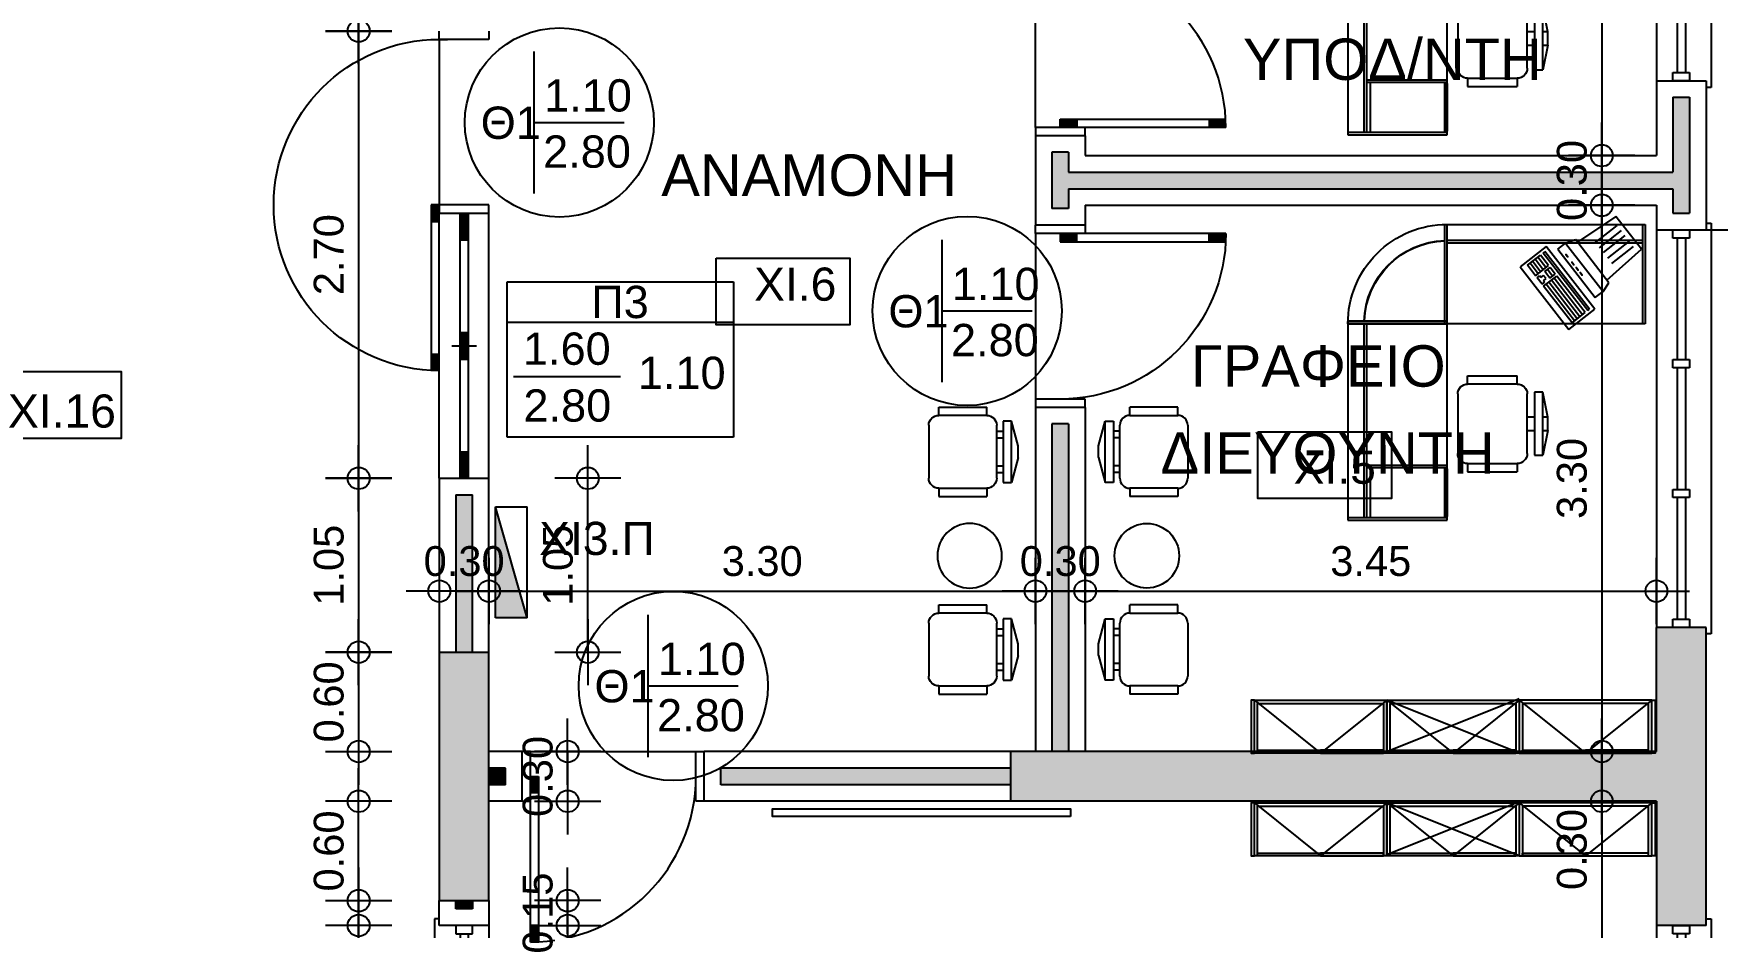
# Model space of a CAD drawing. Header units: metres. Extents: x -11 to 85, y -301 to 135.
# Drawn here: x 37.67 to 47.84, y -201.56 to -196.16 of the extents above; entities that cross this region are included whole.
import ezdxf

# ---------------------------------------------------------------- set-up
doc = ezdxf.new("R2010")
doc.units = ezdxf.units.M
doc.header["$LTSCALE"] = 0.036
doc.header["$PDMODE"] = 2
doc.linetypes.add('HIDDEN', pattern=[0.375, 0.25, -0.125])
for name, color, linetype in [('arxitek isogeio', 252, 'Continuous'), ('DIMBLK', 252, 'Continuous'), ('electext', 20, 'Continuous'), ('Epipla', 252, 'Continuous'), ('HLEK-SYMBOL', 3, 'Continuous'), ('HLEK_FL001_SYMBOLS', 230, 'Continuous'), ('Parathira', 252, 'Continuous')]:
    doc.layers.add(name, color=color, linetype=linetype)
doc.styles.add('COMU-N', font='arial.ttf')
doc.styles.get("Standard").update_dxf_attribs({"font": 'arial.ttf'})
doc.styles.add('W4MS2', font='W4MS2.shx')
doc.dimstyles.new('CADWDOT', dxfattribs={"dimscale": 0.1, "dimtxt": 1.8, "dimasz": 0.08, "dimexe": 2, "dimexo": 0, "dimgap": 0.09, "dimtad": 0, "dimrnd": 0.001, "dimzin": 0, "dimdsep": 46, "dimtxsty": 'Standard', "dimblk1": 'ARTDIM', "dimblk2": 'ARTDIM', "dimsah": 1, "dimcen": 0.09, "dimdle": 0.05, "dimse1": 1, "dimse2": 1, "dimadec": 0, "dimazin": 0, "dimtfac": 1, "dimtmove": 0, "dimatfit": 3, "dimldrblk": 'ARTDIM', "dimfxl": 2, "dimtvp": 0.9999, "dimtolj": 1, "dimtzin": 0, "dimarcsym": 0})

# ---------------------------------------------------------------- blocks, each defined once
blk = doc.blocks.new('A$C049E38FE')
at = {"layer": 'Parathira'}
for p, q in [((0, 0), (0, -0.05)), ((0.3, -0.05), (0.3, 0)), ((0, -0.05), (0.3, -0.05)), ((0.3, -0.05), (0.25, -0.05)), ((0, -1.05), (0.3, -1.05)), ((0, -1.1), (0, -1.05)), ((0, -2.7), (0, -1.1)), ((0.3, -1.1), (0, -1.1)), ((0.3, -1.1), (0, -1.1)), ((0.3, -1.1), (0, -1.1)), ((0.125, -1.1), (0.125, -2.7)), ((0.175, -1.1), (0.125, -1.1)), ((0.135, -1.26), (0.135, -1.1)), ((0.145, -1.26), (0.145, -1.1)), ((0.155, -1.26), (0.155, -1.1)), ((0.165, -1.26), (0.165, -1.1)), ((0.175, -2.7), (0.175, -1.1)), ((0.3, -2.7), (0.3, -1.05)), ((0.3, -1.05), (0.35, -1.05)), ((0.3, -1.05), (0.3, -1.1)), ((0.33, -1.06), (0.3, -1.06)), ((0.31, -1.05), (0.31, -1.15)), ((0.32, -1.05), (0.32, -1.15)), ((0.33, -1.05), (0.33, -1.15)), ((0.34, -1.05), (0.34, -1.15)), ((0.35, -1.05), (0.35, -2.049)), ((0.35, -1.15), (0.3, -1.15)), ((0.175, -1.26), (0.125, -1.26)), ((0.175, -1.82), (0.125, -1.82)), ((0.135, -1.98), (0.135, -1.82)), ((0.145, -1.98), (0.145, -1.82)), ((0.155, -1.98), (0.155, -1.82)), ((0.165, -1.98), (0.165, -1.82)), ((0.225, -1.9), (0.075, -1.9)), ((0.175, -1.98), (0.125, -1.98)), ((0.35, -1.95), (0.3, -1.95)), ((0.31, -1.95), (0.31, -2.05)), ((0.32, -1.95), (0.32, -2.05)), ((0.33, -1.95), (0.33, -2.05)), ((0.34, -1.95), (0.34, -2.049)), ((0.175, -2.54), (0.125, -2.54)), ((0.135, -2.7), (0.135, -2.54)), ((0.145, -2.7), (0.145, -2.54)), ((0.155, -2.7), (0.155, -2.54)), ((0.165, -2.7), (0.165, -2.54))]:
    blk.add_line(p, q, dxfattribs=at)
blk.add_arc((0.3, -1.05), 1, 270, 90, dxfattribs=at)
blk = doc.blocks.new('A$C52D13D70')
at = {"layer": 'Parathira'}
for p, q in [((-0.33, 0.04), (-0.33, -2.44)), ((-0.3, 0.04), (-0.33, 0.04)), ((-0.1, 0), (-0.2, 0)), ((-0.2, 0), (-0.2, -0.05)), ((-0.1, -0.05), (-0.1, 0)), ((0, 0), (0, -2.4)), ((-0.2, -0.05), (-0.1, -0.05)), ((-0.175, -0.05), (-0.175, -0.783)), ((-0.125, -0.05), (-0.125, -0.783)), ((-0.1, -0.783), (-0.2, -0.783)), ((-0.2, -0.783), (-0.2, -0.833)), ((-0.1, -0.833), (-0.1, -0.783)), ((-0.2, -0.833), (-0.1, -0.833)), ((-0.175, -0.833), (-0.175, -1.567)), ((-0.125, -0.833), (-0.125, -1.567)), ((-0.1, -1.567), (-0.2, -1.567)), ((-0.2, -1.567), (-0.2, -1.617)), ((-0.2, -1.617), (-0.1, -1.617)), ((-0.175, -1.617), (-0.175, -2.35)), ((-0.125, -1.617), (-0.125, -2.35)), ((-0.1, -1.617), (-0.1, -1.567)), ((-0.33, -2.44), (-0.3, -2.44)), ((-0.1, -2.35), (-0.2, -2.35)), ((-0.2, -2.35), (-0.2, -2.4)), ((-0.2, -2.4), (-0.1, -2.4)), ((-0.1, -2.4), (-0.1, -2.35))]:
    blk.add_line(p, q, dxfattribs=at)
blk = doc.blocks.new('ARTDIM')
at = {"layer": 'DIMBLK'}
for p, q in [((0, -24.9975), (0, 24.9975)), ((-24.9975, 0), (24.9975, 0))]:
    blk.add_line(p, q, dxfattribs=at)
blk.add_circle((0, 0), 8.25, dxfattribs=at)
blk = doc.blocks.new('*D1332')
at = {"layer": 'arxitek isogeio', "color": 0, "lineweight": -2}
for p, q in [((47.144, -200.505), (47.144, -200.789)), ((47.144, -200.797), (47.144, -201.371))]:
    blk.add_line(p, q, dxfattribs=at)
at = {"layer": 'Defpoints', "color": 0, "transparency": 16777216}
for p in [(47.486, -200.497), (47.144, -200.797), (47.486, -200.797)]:
    blk.add_point(p, dxfattribs=at)
at = {"layer": 'arxitek isogeio', "color": 0, "lineweight": -2, "xscale": 0.008, "yscale": 0.008, "zscale": 0.008}
for p, rotation in [((47.144, -200.497), 90), ((47.144, -200.797), 270)]:
    blk.add_blockref('ARTDIM', p, dxfattribs=dict(at, rotation=rotation))
at = {"layer": 'arxitek isogeio', "color": 0, "insert": (46.964, -201.088), "char_height": 0.18, "attachment_point": 5, "rotation": 90}
blk.add_mtext('\\A1;0.30', dxfattribs=at)
blk = doc.blocks.new('*D1333')
at = {"layer": 'arxitek isogeio', "color": 0, "lineweight": -2}
blk.add_line((47.144, -200.805), (47.144, -207.539), dxfattribs=at)
at = {"layer": 'Defpoints', "color": 0, "transparency": 16777216}
for p in [(47.486, -200.797), (47.144, -207.547), (47.486, -207.547)]:
    blk.add_point(p, dxfattribs=at)
at = {"layer": 'arxitek isogeio', "color": 0, "lineweight": -2, "xscale": 0.008, "yscale": 0.008, "zscale": 0.008}
for p, rotation in [((47.144, -200.797), 90), ((47.144, -207.547), 270)]:
    blk.add_blockref('ARTDIM', p, dxfattribs=dict(at, rotation=rotation))
at = {"layer": 'arxitek isogeio', "color": 0, "insert": (46.964, -204.172), "char_height": 0.18, "attachment_point": 5, "rotation": 90}
blk.add_mtext('\\A1;6.75', dxfattribs=at)
blk = doc.blocks.new('A$C07D551FE')
at = {"layer": 'Parathira'}
for p, q in [((0, -0.05), (0, 0)), ((0.3, 0), (0.3, -0.05)), ((0.3, -0.05), (0, -0.05)), ((0.15, -1.05), (0.15, -1)), ((0.15, -1), (1.149, -1)), ((0.15, -1.01), (0.25, -1.01)), ((0.25, -1), (0.25, -1.05)), ((1.05, -1), (1.05, -1.05)), ((1.05, -1.01), (1.149, -1.01)), ((0.3, -1.05), (0, -1.05)), ((0, -1.05), (0, -1.1)), ((0.15, -1.02), (0.25, -1.02)), ((0.15, -1.03), (0.25, -1.03)), ((0.15, -1.04), (0.25, -1.04)), ((1.15, -1.05), (0.15, -1.05)), ((0.3, -1.1), (0.3, -1.05)), ((1.05, -1.02), (1.15, -1.02)), ((1.05, -1.03), (1.15, -1.03)), ((1.05, -1.04), (1.15, -1.04))]:
    blk.add_line(p, q, dxfattribs=at)
blk.add_arc((0.15, -1.05), 1, 0, 90, dxfattribs=at)
blk = doc.blocks.new('*D1379')
at = {"layer": 'arxitek isogeio', "color": 0, "lineweight": -2}
blk.add_line((40.416, -199.528), (40.132, -199.528), dxfattribs=at)
at = {"layer": 'Defpoints', "color": 0, "transparency": 16777216}
for p in [(40.124, -199.528), (40.124, -200.497), (40.424, -200.497)]:
    blk.add_point(p, dxfattribs=at)
at = {"layer": 'arxitek isogeio', "color": 0, "lineweight": -2, "xscale": 0.008, "yscale": 0.008, "zscale": 0.008, "rotation": 180}
blk.add_blockref('ARTDIM', (40.124, -199.528), dxfattribs=at)
at = {"layer": 'arxitek isogeio', "color": 0, "lineweight": -2, "xscale": 0.008, "yscale": 0.008, "zscale": 0.008}
blk.add_blockref('ARTDIM', (40.424, -199.528), dxfattribs=at)
at = {"layer": 'arxitek isogeio', "color": 0, "insert": (40.274, -199.348), "char_height": 0.18, "attachment_point": 5}
blk.add_mtext('\\A1;0.30', dxfattribs=at)
blk = doc.blocks.new('*D1380')
at = {"layer": 'arxitek isogeio', "color": 0, "lineweight": -2}
blk.add_line((40.432, -199.528), (43.716, -199.528), dxfattribs=at)
at = {"layer": 'Defpoints', "color": 0, "transparency": 16777216}
for p in [(43.724, -199.528), (40.424, -200.497), (43.724, -200.497)]:
    blk.add_point(p, dxfattribs=at)
at = {"layer": 'arxitek isogeio', "color": 0, "lineweight": -2, "xscale": 0.008, "yscale": 0.008, "zscale": 0.008, "rotation": 180}
blk.add_blockref('ARTDIM', (40.424, -199.528), dxfattribs=at)
at = {"layer": 'arxitek isogeio', "color": 0, "lineweight": -2, "xscale": 0.008, "yscale": 0.008, "zscale": 0.008}
blk.add_blockref('ARTDIM', (43.724, -199.528), dxfattribs=at)
at = {"layer": 'arxitek isogeio', "color": 0, "insert": (42.074, -199.348), "char_height": 0.18, "attachment_point": 5}
blk.add_mtext('\\A1;3.30', dxfattribs=at)
blk = doc.blocks.new('*D1381')
at = {"layer": 'arxitek isogeio', "color": 0, "lineweight": -2}
blk.add_line((43.732, -199.528), (44.016, -199.528), dxfattribs=at)
at = {"layer": 'Defpoints', "color": 0, "transparency": 16777216}
for p in [(44.024, -199.528), (43.724, -200.497), (44.024, -200.497)]:
    blk.add_point(p, dxfattribs=at)
at = {"layer": 'arxitek isogeio', "color": 0, "lineweight": -2, "xscale": 0.008, "yscale": 0.008, "zscale": 0.008, "rotation": 180}
blk.add_blockref('ARTDIM', (43.724, -199.528), dxfattribs=at)
at = {"layer": 'arxitek isogeio', "color": 0, "lineweight": -2, "xscale": 0.008, "yscale": 0.008, "zscale": 0.008}
blk.add_blockref('ARTDIM', (44.024, -199.528), dxfattribs=at)
at = {"layer": 'arxitek isogeio', "color": 0, "insert": (43.874, -199.348), "char_height": 0.18, "attachment_point": 5}
blk.add_mtext('\\A1;0.30', dxfattribs=at)
blk = doc.blocks.new('*D1382')
at = {"layer": 'arxitek isogeio', "color": 0, "lineweight": -2}
blk.add_line((44.032, -199.528), (47.466, -199.528), dxfattribs=at)
at = {"layer": 'Defpoints', "color": 0, "transparency": 16777216}
for p in [(47.474, -199.528), (44.024, -200.497), (47.474, -200.497)]:
    blk.add_point(p, dxfattribs=at)
at = {"layer": 'arxitek isogeio', "color": 0, "lineweight": -2, "xscale": 0.008, "yscale": 0.008, "zscale": 0.008, "rotation": 180}
blk.add_blockref('ARTDIM', (44.024, -199.528), dxfattribs=at)
at = {"layer": 'arxitek isogeio', "color": 0, "lineweight": -2, "xscale": 0.008, "yscale": 0.008, "zscale": 0.008}
blk.add_blockref('ARTDIM', (47.474, -199.528), dxfattribs=at)
at = {"layer": 'arxitek isogeio', "color": 0, "insert": (45.749, -199.348), "char_height": 0.18, "attachment_point": 5}
blk.add_mtext('\\A1;3.45', dxfattribs=at)
blk = doc.blocks.new('*D1386')
at = {"layer": 'arxitek isogeio', "color": 0, "lineweight": -2}
blk.add_line((47.144, -193.755), (47.144, -196.891), dxfattribs=at)
at = {"layer": 'Defpoints', "color": 0, "transparency": 16777216}
for p in [(47.474, -193.747), (47.144, -196.899), (47.474, -196.899)]:
    blk.add_point(p, dxfattribs=at)
at = {"layer": 'arxitek isogeio', "color": 0, "lineweight": -2, "xscale": 0.008, "yscale": 0.008, "zscale": 0.008}
for p, rotation in [((47.144, -193.747), 90), ((47.144, -196.899), 270)]:
    blk.add_blockref('ARTDIM', p, dxfattribs=dict(at, rotation=rotation))
at = {"layer": 'arxitek isogeio', "color": 0, "insert": (46.964, -195.323), "char_height": 0.18, "attachment_point": 5, "rotation": 90}
blk.add_mtext('\\A1;3.15', dxfattribs=at)
blk = doc.blocks.new('*D1387')
at = {"layer": 'arxitek isogeio', "color": 0, "lineweight": -2}
blk.add_line((47.144, -196.907), (47.144, -197.191), dxfattribs=at)
at = {"layer": 'Defpoints', "color": 0, "transparency": 16777216}
for p in [(47.474, -196.899), (47.144, -197.199), (47.474, -197.199)]:
    blk.add_point(p, dxfattribs=at)
at = {"layer": 'arxitek isogeio', "color": 0, "lineweight": -2, "xscale": 0.008, "yscale": 0.008, "zscale": 0.008}
for p, rotation in [((47.144, -196.899), 90), ((47.144, -197.199), 270)]:
    blk.add_blockref('ARTDIM', p, dxfattribs=dict(at, rotation=rotation))
at = {"layer": 'arxitek isogeio', "color": 0, "insert": (46.964, -197.049), "char_height": 0.18, "attachment_point": 5, "rotation": 90}
blk.add_mtext('\\A1;0.30', dxfattribs=at)
blk = doc.blocks.new('*D1388')
at = {"layer": 'arxitek isogeio', "color": 0, "lineweight": -2}
blk.add_line((47.144, -197.207), (47.144, -200.489), dxfattribs=at)
at = {"layer": 'Defpoints', "color": 0, "transparency": 16777216}
for p in [(47.474, -197.199), (47.144, -200.497), (47.474, -200.497)]:
    blk.add_point(p, dxfattribs=at)
at = {"layer": 'arxitek isogeio', "color": 0, "lineweight": -2, "xscale": 0.008, "yscale": 0.008, "zscale": 0.008}
for p, rotation in [((47.144, -197.199), 90), ((47.144, -200.497), 270)]:
    blk.add_blockref('ARTDIM', p, dxfattribs=dict(at, rotation=rotation))
at = {"layer": 'arxitek isogeio', "color": 0, "insert": (46.964, -198.848), "char_height": 0.18, "attachment_point": 5, "rotation": 90}
blk.add_mtext('\\A1;3.30', dxfattribs=at)
blk = doc.blocks.new('gr.d')
at = {"layer": 'Epipla'}
for p, q in [((-25.301, 44.792), (-25.301, 43.582)), ((-24.702, 44.792), (-25.301, 44.792)), ((-24.702, 44.777), (-25.301, 44.777)), ((-25.038, 44.561), (-24.85, 44.77)), ((-24.85, 44.77), (-24.653, 44.616)), ((-24.814, 44.777), (-24.814, 43.597)), ((-24.798, 44.777), (-24.798, 43.597)), ((-24.702, 43.992), (-24.702, 44.792)), ((-24.702, 43.582), (-24.702, 44.792)), ((-25.143, 44.491), (-25.106, 44.538)), ((-25.106, 44.538), (-25.054, 44.573)), ((-24.814, 44.311), (-25.106, 44.538)), ((-25.054, 44.573), (-24.793, 44.371)), ((-24.653, 44.616), (-24.809, 44.383)), ((-25.336, 44.331), (-25.213, 44.489)), ((-25.222, 44.445, 0), (-25.213, 44.457, 0)), ((-25.222, 44.445, 0), (-24.875, 44.176, 0)), ((-25.213, 44.489), (-24.834, 44.195)), ((-25.213, 44.457, 0), (-24.865, 44.187, 0)), ((-24.851, 44.264), (-25.143, 44.491)), ((-24.957, 44.037), (-25.336, 44.331)), ((-25.296, 44.351, 0), (-25.234, 44.43, 0)), ((-25.296, 44.351, 0), (-25.075, 44.179, 0)), ((-25.283, 44.366, 0), (-25.062, 44.195, 0)), ((-25.271, 44.382, 0), (-25.05, 44.21, 0)), ((-25.259, 44.398, 0), (-25.038, 44.226, 0)), ((-25.247, 44.414, 0), (-25.026, 44.242, 0)), ((-25.234, 44.43, 0), (-25.013, 44.258, 0)), ((-24.814, 44.311), (-24.793, 44.371)), ((-25.075, 44.179, 0), (-25.013, 44.258, 0)), ((-25.026, 44.217, 0), (-25.001, 44.249, 0)), ((-25.014, 44.233, 0), (-24.974, 44.202, 0)), ((-25.001, 44.249, 0), (-24.962, 44.218, 0)), ((-24.851, 44.264), (-24.814, 44.311)), ((-25.945, 44.204), (-26.095, 44.174)), ((-26.095, 44.174), (-25.715, 44.174)), ((-26.095, 44.124), (-26.095, 44.174)), ((-25.945, 44.174), (-25.945, 44.204)), ((-25.945, 44.204), (-25.865, 44.204)), ((-25.865, 44.204), (-25.715, 44.174)), ((-25.865, 44.204), (-25.865, 44.174)), ((-25.715, 44.174), (-25.715, 44.124)), ((-25.063, 44.17, 0), (-25.05, 44.186, 0)), ((-25.063, 44.17, 0), (-25.023, 44.139, 0)), ((-25.05, 44.186, 0), (-25.041, 44.178, 0)), ((-25.041, 44.178, 0), (-25.028, 44.194, 0)), ((-25.028, 44.194, 0), (-25.009, 44.178, 0)), ((-25.026, 44.217, 0), (-24.986, 44.186, 0)), ((-25.023, 44.139, 0), (-25.011, 44.155, 0)), ((-25.021, 44.163, 0), (-25.009, 44.178, 0)), ((-25.021, 44.163, 0), (-25.011, 44.155, 0)), ((-25.011, 44.13, 0), (-24.95, 44.209, 0)), ((-25.011, 44.13, 0), (-24.948, 44.081, 0)), ((-24.999, 44.146, 0), (-24.936, 44.097, 0)), ((-24.987, 44.161, 0), (-24.924, 44.112, 0)), ((-24.986, 44.186, 0), (-24.962, 44.218, 0)), ((-24.975, 44.177, 0), (-24.911, 44.128, 0)), ((-24.962, 44.193, 0), (-24.899, 44.144, 0)), ((-24.834, 44.195), (-24.957, 44.037)), ((-24.95, 44.209, 0), (-24.887, 44.16, 0)), ((-24.948, 44.081, 0), (-24.887, 44.16, 0)), ((-24.875, 44.176, 0), (-24.865, 44.187, 0)), ((-25.715, 44.124), (-26.095, 44.124)), ((-26.085, 44.08), (-25.725, 44.08)), ((-25.945, 44.08), (-25.945, 44.124)), ((-25.865, 44.124), (-25.865, 44.08)), ((-26.145, 44.02), (-26.195, 44.02)), ((-26.195, 43.72), (-26.195, 44.02)), ((-26.145, 43.72), (-26.145, 44.02)), ((-25.665, 44.02), (-25.615, 44.02)), ((-25.665, 44.02), (-25.665, 43.72)), ((-25.615, 43.72), (-25.615, 44.02)), ((-26.145, 43.72), (-26.195, 43.72)), ((-25.725, 43.66), (-26.085, 43.66)), ((-25.665, 43.72), (-25.615, 43.72)), ((-26.486, 43.597), (-25.286, 43.597)), ((-26.486, 42.997), (-26.486, 43.597)), ((-26.471, 42.997), (-26.471, 43.597)), ((-26.171, 43.582), (-26.471, 43.582)), ((-26.176, 43.597), (-26.464, 43.597)), ((-26.464, 43.597), (-26.464, 43.582)), ((-26.464, 43.582), (-26.176, 43.582)), ((-26.176, 43.582), (-26.176, 43.597)), ((-26.171, 43.597), (-26.156, 43.597)), ((-26.171, 43.597), (-26.171, 43.11)), ((-26.156, 43.597), (-26.156, 43.11)), ((-25.301, 42.997), (-25.301, 43.597)), ((-25.301, 43.597), (-24.702, 43.597)), ((-25.301, 43.597), (-24.702, 43.597)), ((-25.301, 43.597), (-25.301, 42.997)), ((-25.301, 43.582), (-24.702, 43.582)), ((-25.286, 42.997), (-25.286, 43.597)), ((-25.286, 43.597), (-25.286, 42.997)), ((-25.286, 43.582), (-24.702, 43.582)), ((-26.171, 43.132), (-26.471, 43.132)), ((-25.301, 43.11), (-26.471, 43.11)), ((-25.301, 43.094), (-26.471, 43.094)), ((-25.286, 42.997), (-26.486, 42.997))]:
    blk.add_line(p, q, dxfattribs=at)
at = {"layer": 'Epipla', "extrusion": (0.107822, 0.138841, 0.984428)}
for p, q in [((-24.834, 44.72, 0.295), (-24.938, 44.589, 0.325)), ((-24.803, 44.696, 0.295), (-24.906, 44.564, 0.325)), ((-24.768, 44.67, 0.295), (-24.871, 44.538, 0.325)), ((-24.739, 44.647, 0.295), (-24.843, 44.515, 0.325)), ((-24.708, 44.622, 0.295), (-24.811, 44.49, 0.325))]:
    blk.add_line(p, q, dxfattribs=at)
at = {"layer": 'Epipla'}
for centre, radius, start, end in [((-26.085, 44.02), 0.06, 90, 180), ((-25.725, 44.02), 0.06, 0, 90), ((-26.085, 43.72), 0.06, 180, 270), ((-25.725, 43.72), 0.06, 270, 0), ((-25.301, 43.597), 0.6, 270, 0), ((-25.301, 43.597), 0.502, 271.7106, 358.2894), ((-25.301, 43.597), 0.5, 271.9761, 358.2894)]:
    blk.add_arc(centre, radius, start, end, dxfattribs=at)
for points in [[(-25.008, 44.411, 0.03), (-24.992, 44.399, 0.03), (-24.992, 44.399, 0.015), (-25.008, 44.411, 0.015)], [(-24.977, 44.387, 0.03), (-24.961, 44.375, 0.03), (-24.961, 44.375, 0.015), (-24.977, 44.387, 0.015)], [(-24.945, 44.362, 0.03), (-24.929, 44.35, 0.03), (-24.929, 44.35, 0.015), (-24.945, 44.362, 0.015)], [(-24.898, 44.326, 0.03), (-24.882, 44.313, 0.03), (-24.882, 44.313, 0.015), (-24.898, 44.326, 0.015)]]:
    blk.add_3dface(points, dxfattribs=at)
blk = doc.blocks.new('kar')
at = {"layer": 'Epipla'}
for p, q in [((53.034, 23.975), (53.034, 24.025)), ((53.324, 24.025), (53.034, 24.025)), ((53.324, 23.975), (53.324, 24.025)), ((52.845, 23.79), (52.885, 23.94)), ((52.885, 23.57), (52.885, 23.94)), ((52.885, 23.94), (52.935, 23.94)), ((52.935, 23.94), (52.935, 23.57)), ((52.974, 23.595), (52.974, 23.915)), ((53.034, 23.975), (53.324, 23.975)), ((53.384, 23.915), (53.384, 23.595)), ((52.974, 23.88), (52.935, 23.88)), ((52.974, 23.84), (52.935, 23.84)), ((52.845, 23.72), (52.845, 23.79)), ((52.845, 23.72), (52.885, 23.57)), ((52.974, 23.67), (52.935, 23.67)), ((52.974, 23.63), (52.935, 23.63)), ((52.935, 23.57), (52.885, 23.57)), ((53.324, 23.535), (53.034, 23.535)), ((53.034, 23.535), (53.034, 23.485)), ((53.324, 23.535), (53.324, 23.485)), ((53.324, 23.485), (53.034, 23.485)), ((53.034, 22.781), (53.034, 22.831)), ((53.324, 22.831), (53.034, 22.831)), ((53.034, 22.781), (53.324, 22.781)), ((53.324, 22.781), (53.324, 22.831)), ((52.845, 22.596), (52.885, 22.746)), ((52.885, 22.376), (52.885, 22.746)), ((52.885, 22.746), (52.935, 22.746)), ((52.935, 22.746), (52.935, 22.376)), ((52.974, 22.686), (52.935, 22.686)), ((52.974, 22.401), (52.974, 22.721)), ((53.384, 22.721), (53.384, 22.401)), ((52.845, 22.526), (52.845, 22.596)), ((52.974, 22.646), (52.935, 22.646)), ((52.845, 22.526), (52.885, 22.376)), ((52.974, 22.476), (52.935, 22.476)), ((52.935, 22.376), (52.885, 22.376)), ((52.974, 22.436), (52.935, 22.436)), ((53.324, 22.341), (53.034, 22.341)), ((53.034, 22.341), (53.034, 22.291)), ((53.324, 22.291), (53.034, 22.291)), ((53.324, 22.341), (53.324, 22.291))]:
    blk.add_line(p, q, dxfattribs=at)
blk.add_circle((53.137, 23.127), 0.195, dxfattribs=at)
for centre, start, end in [((53.034, 23.915), 90, 180), ((53.324, 23.915), 360, 90), ((53.034, 23.595), 180, 270), ((53.324, 23.595), 270, 0), ((53.034, 22.721), 90, 180), ((53.324, 22.721), 360, 90), ((53.034, 22.401), 180, 270), ((53.324, 22.401), 270, 0)]:
    blk.add_arc(centre, 0.06, start, end, dxfattribs=at)
blk = doc.blocks.new('*D1405')
at = {"layer": 'arxitek isogeio', "color": 0, "lineweight": -2}
blk.add_line((41.021, -199.889), (41.021, -198.855), dxfattribs=at)
at = {"layer": 'Defpoints', "color": 0, "transparency": 16777216}
for p in [(40.424, -198.847), (41.021, -198.847), (40.424, -199.897)]:
    blk.add_point(p, dxfattribs=at)
at = {"layer": 'arxitek isogeio', "color": 0, "lineweight": -2, "xscale": 0.008, "yscale": 0.008, "zscale": 0.008}
for p, rotation in [((41.021, -198.847), 90), ((41.021, -199.897), 270)]:
    blk.add_blockref('ARTDIM', p, dxfattribs=dict(at, rotation=rotation))
at = {"layer": 'arxitek isogeio', "color": 0, "insert": (40.841, -199.372), "char_height": 0.18, "attachment_point": 5, "rotation": 90}
blk.add_mtext('\\A1;1.05', dxfattribs=at)
blk = doc.blocks.new('*D1407')
at = {"layer": 'arxitek isogeio', "color": 0, "lineweight": -2}
blk.add_line((39.637, -195.555), (39.637, -196.139), dxfattribs=at)
at = {"layer": 'Defpoints', "color": 0, "transparency": 16777216}
for p in [(40.424, -195.547), (39.637, -196.147), (40.424, -196.147)]:
    blk.add_point(p, dxfattribs=at)
at = {"layer": 'arxitek isogeio', "color": 0, "lineweight": -2, "xscale": 0.008, "yscale": 0.008, "zscale": 0.008}
for p, rotation in [((39.637, -195.547), 90), ((39.637, -196.147), 270)]:
    blk.add_blockref('ARTDIM', p, dxfattribs=dict(at, rotation=rotation))
at = {"layer": 'arxitek isogeio', "color": 0, "insert": (39.457, -195.847), "char_height": 0.18, "attachment_point": 5, "rotation": 90}
blk.add_mtext('\\A1;0.60', dxfattribs=at)
blk = doc.blocks.new('*D1408')
at = {"layer": 'arxitek isogeio', "color": 0, "lineweight": -2}
blk.add_line((39.637, -196.155), (39.637, -198.839), dxfattribs=at)
at = {"layer": 'Defpoints', "color": 0, "transparency": 16777216}
for p in [(40.124, -196.147), (39.637, -198.847), (40.124, -198.847)]:
    blk.add_point(p, dxfattribs=at)
at = {"layer": 'arxitek isogeio', "color": 0, "lineweight": -2, "xscale": 0.008, "yscale": 0.008, "zscale": 0.008}
for p, rotation in [((39.637, -196.147), 90), ((39.637, -198.847), 270)]:
    blk.add_blockref('ARTDIM', p, dxfattribs=dict(at, rotation=rotation))
at = {"layer": 'arxitek isogeio', "color": 0, "insert": (39.457, -197.497), "char_height": 0.18, "attachment_point": 5, "rotation": 90}
blk.add_mtext('\\A1;2.70', dxfattribs=at)
blk = doc.blocks.new('*D1409')
at = {"layer": 'arxitek isogeio', "color": 0, "lineweight": -2}
blk.add_line((39.637, -198.855), (39.637, -199.889), dxfattribs=at)
at = {"layer": 'Defpoints', "color": 0, "transparency": 16777216}
for p in [(40.124, -198.847), (39.637, -199.897), (40.124, -199.897)]:
    blk.add_point(p, dxfattribs=at)
at = {"layer": 'arxitek isogeio', "color": 0, "lineweight": -2, "xscale": 0.008, "yscale": 0.008, "zscale": 0.008}
for p, rotation in [((39.637, -198.847), 90), ((39.637, -199.897), 270)]:
    blk.add_blockref('ARTDIM', p, dxfattribs=dict(at, rotation=rotation))
at = {"layer": 'arxitek isogeio', "color": 0, "insert": (39.457, -199.372), "char_height": 0.18, "attachment_point": 5, "rotation": 90}
blk.add_mtext('\\A1;1.05', dxfattribs=at)
blk = doc.blocks.new('*D1410')
at = {"layer": 'arxitek isogeio', "color": 0, "lineweight": -2}
blk.add_line((39.637, -199.905), (39.637, -200.489), dxfattribs=at)
at = {"layer": 'Defpoints', "color": 0, "transparency": 16777216}
for p in [(40.124, -199.897), (39.637, -200.497), (40.424, -200.497)]:
    blk.add_point(p, dxfattribs=at)
at = {"layer": 'arxitek isogeio', "color": 0, "lineweight": -2, "xscale": 0.008, "yscale": 0.008, "zscale": 0.008}
for p, rotation in [((39.637, -199.897), 90), ((39.637, -200.497), 270)]:
    blk.add_blockref('ARTDIM', p, dxfattribs=dict(at, rotation=rotation))
at = {"layer": 'arxitek isogeio', "color": 0, "insert": (39.457, -200.197), "char_height": 0.18, "attachment_point": 5, "rotation": 90}
blk.add_mtext('\\A1;0.60', dxfattribs=at)
blk = doc.blocks.new('*D1411')
at = {"layer": 'arxitek isogeio', "color": 0, "lineweight": -2}
blk.add_line((40.899, -200.505), (40.899, -200.789), dxfattribs=at)
at = {"layer": 'Defpoints', "color": 0, "transparency": 16777216}
for p in [(40.424, -200.497), (40.424, -200.797), (40.899, -200.797)]:
    blk.add_point(p, dxfattribs=at)
at = {"layer": 'arxitek isogeio', "color": 0, "lineweight": -2, "xscale": 0.008, "yscale": 0.008, "zscale": 0.008}
for p, rotation in [((40.899, -200.497), 90), ((40.899, -200.797), 270)]:
    blk.add_blockref('ARTDIM', p, dxfattribs=dict(at, rotation=rotation))
at = {"layer": 'arxitek isogeio', "color": 0, "insert": (40.719, -200.647), "char_height": 0.18, "attachment_point": 5, "rotation": 90}
blk.add_mtext('\\A1;0.30', dxfattribs=at)
blk = doc.blocks.new('*D1412')
at = {"layer": 'arxitek isogeio', "color": 0, "lineweight": -2}
blk.add_line((39.637, -201.389), (39.637, -200.805), dxfattribs=at)
at = {"layer": 'Defpoints', "color": 0, "transparency": 16777216}
for p in [(39.637, -200.797), (40.424, -200.797), (40.124, -201.397)]:
    blk.add_point(p, dxfattribs=at)
at = {"layer": 'arxitek isogeio', "color": 0, "lineweight": -2, "xscale": 0.008, "yscale": 0.008, "zscale": 0.008}
for p, rotation in [((39.637, -200.797), 90), ((39.637, -201.397), 270)]:
    blk.add_blockref('ARTDIM', p, dxfattribs=dict(at, rotation=rotation))
at = {"layer": 'arxitek isogeio', "color": 0, "insert": (39.457, -201.097), "char_height": 0.18, "attachment_point": 5, "rotation": 90}
blk.add_mtext('\\A1;0.60', dxfattribs=at)
blk = doc.blocks.new('*D1413')
at = {"layer": 'arxitek isogeio', "color": 0, "lineweight": -2}
blk.add_line((40.899, -201.405), (40.899, -201.539), dxfattribs=at)
at = {"layer": 'Defpoints', "color": 0, "transparency": 16777216}
for p in [(40.058, -201.397), (40.058, -201.547), (40.899, -201.547)]:
    blk.add_point(p, dxfattribs=at)
at = {"layer": 'arxitek isogeio', "color": 0, "lineweight": -2, "xscale": 0.008, "yscale": 0.008, "zscale": 0.008}
for p, rotation in [((40.899, -201.397), 90), ((40.899, -201.547), 270)]:
    blk.add_blockref('ARTDIM', p, dxfattribs=dict(at, rotation=rotation))
at = {"layer": 'arxitek isogeio', "color": 0, "insert": (40.719, -201.472), "char_height": 0.18, "attachment_point": 5, "rotation": 90}
blk.add_mtext('\\A1;0.15', dxfattribs=at)
blk = doc.blocks.new('*D1414')
at = {"layer": 'arxitek isogeio', "color": 0, "lineweight": -2}
blk.add_line((39.637, -201.555), (39.637, -203.939), dxfattribs=at)
at = {"layer": 'Defpoints', "color": 0, "transparency": 16777216}
for p in [(40.424, -201.547), (39.637, -203.947), (40.424, -203.947)]:
    blk.add_point(p, dxfattribs=at)
at = {"layer": 'arxitek isogeio', "color": 0, "lineweight": -2, "xscale": 0.008, "yscale": 0.008, "zscale": 0.008}
for p, rotation in [((39.637, -201.547), 90), ((39.637, -203.947), 270)]:
    blk.add_blockref('ARTDIM', p, dxfattribs=dict(at, rotation=rotation))
at = {"layer": 'arxitek isogeio', "color": 0, "insert": (39.457, -202.747), "char_height": 0.18, "attachment_point": 5, "rotation": 90}
blk.add_mtext('\\A1;2.40', dxfattribs=at)
blk = doc.blocks.new('gJ6_a28')
at = {"layer": 'HLEK-SYMBOL', "color": 0, "linetype": 'Continuous'}
for p, q in [((-0.67, 0), (-0.67, 0.19)), ((-0.67, 0.19), (0, 0.19)), ((-0.67, 0), (0, 0.19)), ((0, 0.19), (0, 0)), ((-0.67, 0), (0, 0))]:
    blk.add_line(p, q, dxfattribs=at)
at = {"layer": 'HLEK-SYMBOL', "color": 0}
blk.add_solid([(-0.67, 0.19), (0, 0.19), (-0.67, 0)], dxfattribs=at)
at = {"layer": 'HLEK-SYMBOL', "color": 0, "style": 'W4MS2', "flags": 8}
blk.add_attdef('NODE_NUMBER', (0.018, 0.091), '', height=0.1, dxfattribs=at)
blk.add_attdef('NODE_NUMBER', (0.018, 0.091), '', height=0.1, dxfattribs=at)

msp = doc.modelspace()

# ---------------------------------------------------------------- hatches: boundary and pattern name
at = {"layer": 'arxitek isogeio'}
h = msp.add_hatch(color=256, dxfattribs=at)
h.paths.add_polyline_path([(47.674, -196.547), (47.574, -196.547), (47.574, -196.999), (43.924, -196.999), (43.924, -196.879), (43.824, -196.879), (43.824, -197.219), (43.924, -197.219), (43.924, -197.099), (47.574, -197.099), (47.574, -197.247), (47.674, -197.247)])
h.paths.add_polyline_path([(46.619, -197.522), (46.619, -196.722), (47.069, -196.722), (47.069, -197.522)], flags=9)
for points in [[(43.924, -198.519), (43.824, -198.519), (43.824, -200.497), (43.924, -200.497)], [(40.324, -198.947), (40.224, -198.947), (40.224, -199.897), (40.324, -199.897)], [(47.774, -199.747), (47.474, -199.747), (47.474, -200.497), (43.574, -200.497), (43.574, -200.797), (47.474, -200.797), (47.474, -201.547), (47.774, -201.547)], [(40.124, -201.397), (40.424, -201.397), (40.424, -199.897), (40.124, -199.897)], [(40.524, -200.597), (40.424, -200.597), (40.424, -200.697), (40.524, -200.697)], [(43.574, -200.597), (41.824, -200.597), (41.824, -200.697), (43.574, -200.697)], [(40.324, -201.397), (40.224, -201.397), (40.224, -201.447), (40.324, -201.447)]]:
    msp.add_hatch(color=256, dxfattribs=at).paths.add_polyline_path(points)

# ---------------------------------------------------------------- linework, layer by layer
for p, q in [((43.724, -196.729), (43.724, -195.729)), ((40.124, -196.197), (40.124, -197.197)), ((40.695, -196.27), (40.695, -197.128)), ((47.474, -196.447), (47.774, -196.447)), ((47.474, -196.447), (47.474, -196.899)), ((47.774, -196.447), (47.774, -197.347)), ((47.574, -196.547), (47.574, -196.999)), ((47.574, -196.547), (47.674, -196.547)), ((47.674, -196.547), (47.674, -197.247)), ((40.695, -196.699), (41.241, -196.699)), ((44.024, -196.779), (43.724, -196.779)), ((43.724, -196.779), (43.724, -197.319)), ((44.024, -196.779), (44.024, -196.899)), ((43.824, -196.879), (43.824, -197.219)), ((43.924, -196.879), (43.824, -196.879)), ((43.924, -196.879), (43.924, -196.999)), ((44.024, -196.899), (47.474, -196.899)), ((43.924, -196.999), (47.574, -196.999)), ((43.924, -197.099), (43.924, -197.219)), ((43.924, -197.099), (47.574, -197.099)), ((47.574, -197.099), (47.574, -197.247)), ((43.924, -197.219), (43.824, -197.219)), ((44.024, -197.199), (47.474, -197.199)), ((44.024, -197.199), (44.024, -197.319)), ((47.474, -197.199), (47.474, -197.347)), ((47.574, -197.247), (47.674, -197.247)), ((44.024, -197.319), (43.724, -197.319)), ((47.474, -197.347), (47.774, -197.347)), ((43.158, -197.408), (43.158, -198.266)), ((43.724, -197.369), (43.724, -198.369)), ((40.534, -198.599), (40.534, -197.661)), ((40.534, -197.661), (41.901, -197.661)), ((41.901, -197.661), (41.901, -198.599)), ((43.158, -197.837), (43.704, -197.837)), ((41.901, -197.907), (40.534, -197.907)), ((40.573, -198.233), (41.219, -198.233)), ((44.024, -198.419), (43.724, -198.419)), ((43.724, -198.419), (43.724, -200.497)), ((44.024, -198.419), (44.024, -200.497)), ((43.824, -198.519), (43.824, -200.497)), ((43.924, -198.519), (43.824, -198.519)), ((43.924, -198.519), (43.924, -200.497)), ((41.901, -198.599), (40.534, -198.599)), ((40.124, -198.847), (40.124, -199.897)), ((40.124, -198.847), (40.424, -198.847)), ((40.424, -199.897), (40.424, -198.847)), ((40.224, -198.947), (40.324, -198.947)), ((40.224, -198.947), (40.224, -199.897)), ((40.324, -199.897), (40.324, -198.947)), ((41.383, -199.672), (41.383, -200.53)), ((47.474, -200.497), (47.474, -199.747)), ((47.774, -199.747), (47.474, -199.747)), ((47.774, -201.547), (47.774, -199.747)), ((40.124, -199.897), (40.424, -199.897)), ((40.124, -199.897), (40.124, -201.397)), ((40.424, -201.397), (40.424, -199.897)), ((41.383, -200.101), (41.929, -200.101)), ((45.046, -200.186), (45.446, -200.506)), ((45.846, -200.186), (45.446, -200.506)), ((45.846, -200.496), (46.646, -200.176)), ((45.846, -200.186), (46.246, -200.506)), ((46.646, -200.506), (45.846, -200.186)), ((46.646, -200.186), (46.246, -200.506)), ((46.646, -200.186), (47.046, -200.506)), ((47.446, -200.186), (47.046, -200.506)), ((40.624, -200.497), (40.424, -200.497)), ((40.624, -200.797), (40.624, -200.497)), ((40.674, -200.497), (41.674, -200.497)), ((43.574, -200.497), (41.724, -200.497)), ((41.724, -200.797), (41.724, -200.497)), ((43.574, -200.497), (43.574, -200.797)), ((47.474, -200.497), (43.574, -200.497)), ((40.524, -200.597), (40.424, -200.597)), ((40.524, -200.697), (40.524, -200.597)), ((41.824, -200.697), (41.824, -200.597)), ((43.574, -200.597), (41.824, -200.597)), ((40.524, -200.697), (40.424, -200.697)), ((43.574, -200.697), (41.824, -200.697)), ((40.624, -200.797), (40.424, -200.797)), ((43.574, -200.797), (41.724, -200.797)), ((47.474, -200.797), (43.574, -200.797)), ((45.046, -200.807), (45.446, -201.127)), ((45.846, -200.807), (45.446, -201.127)), ((45.846, -201.118), (46.646, -200.798)), ((45.846, -200.807), (46.246, -201.127)), ((46.646, -201.127), (45.846, -200.807)), ((46.646, -200.807), (46.246, -201.127)), ((46.646, -200.807), (47.046, -201.127)), ((47.446, -200.807), (47.046, -201.127)), ((47.474, -200.797), (47.474, -201.547)), ((40.124, -201.397), (40.424, -201.397)), ((40.124, -201.547), (40.124, -201.397)), ((40.224, -201.447), (40.224, -201.397)), ((40.324, -201.397), (40.324, -201.447)), ((40.424, -201.397), (40.424, -201.547)), ((40.324, -201.447), (40.224, -201.447)), ((40.424, -201.547), (40.124, -201.547)), ((47.774, -201.547), (47.474, -201.547))]:
    msp.add_line(p, q, dxfattribs=at)
at = {"layer": 'arxitek isogeio', "linetype": 'HIDDEN', "ltscale": 30}
msp.add_line((47.774, -197.347), (48.974, -197.347), dxfattribs=at)
at = {"layer": 'arxitek isogeio'}
for points in [[(45.046, -200.506), (45.046, -200.186), (45.026, -200.186), (45.026, -200.506)], [(47.446, -200.506), (47.446, -200.186), (47.466, -200.186), (47.466, -200.506)], [(45.066, -200.488), (45.446, -200.488), (45.446, -200.506), (45.066, -200.506)], [(45.826, -200.488), (45.446, -200.488), (45.446, -200.506), (45.826, -200.506)], [(45.866, -200.488), (46.246, -200.488), (46.246, -200.506), (45.866, -200.506)], [(46.626, -200.488), (46.246, -200.488), (46.246, -200.506), (46.626, -200.506)], [(46.666, -200.488), (47.046, -200.488), (47.046, -200.506), (46.666, -200.506)], [(47.426, -200.488), (47.046, -200.488), (47.046, -200.506), (47.426, -200.506)], [(45.046, -201.127), (45.046, -200.807), (45.026, -200.807), (45.026, -201.127)], [(47.446, -201.127), (47.446, -200.807), (47.466, -200.807), (47.466, -201.127)], [(43.936, -200.888), (42.137, -200.888), (42.137, -200.843), (43.936, -200.843)], [(45.066, -201.11), (45.446, -201.11), (45.446, -201.127), (45.066, -201.127)], [(45.826, -201.11), (45.446, -201.11), (45.446, -201.127), (45.826, -201.127)], [(45.866, -201.11), (46.246, -201.11), (46.246, -201.127), (45.866, -201.127)], [(46.626, -201.11), (46.246, -201.11), (46.246, -201.127), (46.626, -201.127)], [(46.666, -201.11), (47.046, -201.11), (47.046, -201.127), (46.666, -201.127)], [(47.426, -201.11), (47.046, -201.11), (47.046, -201.127), (47.426, -201.127)]]:
    msp.add_lwpolyline(points, close=True, dxfattribs=at)
for points in [[(45.046, -200.186), (45.846, -200.186), (45.846, -200.506), (45.046, -200.506), (45.046, -200.186)], [(45.046, -200.506), (45.046, -200.186), (45.846, -200.186), (45.846, -200.506)], [(45.846, -200.186), (46.646, -200.186), (46.646, -200.506), (45.846, -200.506), (45.846, -200.186)], [(47.446, -200.186), (46.646, -200.186), (46.646, -200.506), (47.446, -200.506), (47.446, -200.186)], [(47.446, -200.506), (47.446, -200.186), (46.646, -200.186), (46.646, -200.506)], [(45.066, -200.506), (45.066, -200.206), (45.826, -200.206), (45.826, -200.506)], [(45.866, -200.506), (45.866, -200.206), (46.626, -200.206), (46.626, -200.506)], [(47.426, -200.506), (47.426, -200.206), (46.666, -200.206), (46.666, -200.506)], [(45.046, -200.807), (45.846, -200.807), (45.846, -201.127), (45.046, -201.127), (45.046, -200.807)], [(45.046, -201.127), (45.046, -200.807), (45.846, -200.807), (45.846, -201.127)], [(45.846, -200.807), (46.646, -200.807), (46.646, -201.127), (45.846, -201.127), (45.846, -200.807)], [(47.446, -200.807), (46.646, -200.807), (46.646, -201.127), (47.446, -201.127), (47.446, -200.807)], [(47.446, -201.127), (47.446, -200.807), (46.646, -200.807), (46.646, -201.127)], [(45.066, -201.127), (45.066, -200.827), (45.826, -200.827), (45.826, -201.127)], [(45.866, -201.127), (45.866, -200.827), (46.626, -200.827), (46.626, -201.127)], [(47.426, -201.127), (47.426, -200.827), (46.666, -200.827), (46.666, -201.127)]]:
    msp.add_lwpolyline(points, dxfattribs=at)
for centre in [(40.849, -196.699), (43.312, -197.837), (41.537, -200.101)]:
    msp.add_circle(centre, 0.571, dxfattribs=at)
at = {"layer": 'electext'}
for points in [[(41.796, -197.518), (42.604, -197.518), (42.604, -197.921), (41.796, -197.921)], [(37.394, -198.203), (38.202, -198.203), (38.202, -198.607), (37.394, -198.607)], [(45.067, -198.566), (45.875, -198.566), (45.875, -198.97), (45.067, -198.97)]]:
    msp.add_lwpolyline(points, close=True, dxfattribs=at)

# ---------------------------------------------------------------- block references
at = {"layer": 'arxitek isogeio', "xscale": -1}
for name, p in [('A$C52D13D70', (47.474, -194.047)), ('A$C049E38FE', (40.424, -196.147)), ('A$C52D13D70', (47.474, -197.347)), ('kar', (96.464, -222.442)), ('A$C52D13D70', (47.474, -201.547))]:
    msp.add_blockref(name, p, dxfattribs=at)
for name, p, rotation in [('gr.d', (2.614, -170.287), 270), ('A$C07D551FE', (43.724, -198.419), 180), ('gr.d', (2.614, -172.613), 270)]:
    msp.add_blockref(name, p, dxfattribs=dict(at, rotation=rotation))
at = {"layer": 'arxitek isogeio'}
for name, p in [('A$C07D551FE', (43.724, -195.679)), ('kar', (-8.74, -222.442)), ('A$C52D13D70', (40.424, -201.547))]:
    msp.add_blockref(name, p, dxfattribs=at)
at = {"layer": 'arxitek isogeio', "rotation": 270}
msp.add_blockref('A$C07D551FE', (41.724, -200.497), dxfattribs=at)
at = {"layer": 'HLEK_FL001_SYMBOLS', "rotation": 90}
msp.add_blockref('gJ6_a28', (40.654, -199.019), dxfattribs=at)

# ---------------------------------------------------------------- texts
at = {"layer": 'arxitek isogeio', "style": 'COMU-N'}
for s, height, p in [('ΥΠΟΔ/ΝΤΗ', 0.25, (44.977, -196.442)), ('1.10', 0.195, (40.757, -196.633)), ('Θ1', 0.195, (40.374, -196.798)), ('2.80', 0.195, (40.751, -196.972)), ('ANAMONH', 0.25, (41.465, -197.142)), ('1.10', 0.195, (43.219, -197.771)), ('Π3', 0.195, (41.041, -197.88)), ('Θ1', 0.195, (42.836, -197.936)), ('2.80', 0.195, (43.214, -198.11)), ('1.60', 0.195, (40.629, -198.162)), ('ΓΡΑΦΕΙΟ', 0.25, (44.663, -198.294)), ('1.10', 0.195, (41.323, -198.308)), ('2.80', 0.195, (40.632, -198.505)), ('ΔΙΕΥΘΥΝΤΗ', 0.25, (44.48, -198.82)), ('1.10', 0.195, (41.444, -200.035)), ('Θ1', 0.195, (41.061, -200.2)), ('2.80', 0.195, (41.439, -200.375))]:
    msp.add_text(s, height=height, dxfattribs=at).set_placement(p)
at = {"layer": 'electext', "style": 'COMU-N'}
for s, p in [('XI.6', (42.025, -197.775)), ('XI.16', (37.519, -198.541)), ('XI.5', (45.283, -198.88)), ('ΧΙ3.Π', (40.727, -199.31))]:
    msp.add_text(s, height=0.2, dxfattribs=at).set_placement(p)

# ---------------------------------------------------------------- dimensions: what is measured, and where the dimension line sits
at = {"layer": 'arxitek isogeio'}
dim = msp.add_aligned_dim(p1=(47.474, -193.747), p2=(47.474, -196.899), distance=-0.33, dimstyle='CADWDOT', dxfattribs=at)
dim.commit()
dim.dimension.update_dxf_attribs({"geometry": '*D1386', "text_midpoint": (46.964, -195.323)})
for base, p1, p2, picture, middle in [((39.637, -196.147), (40.424, -195.547), (40.424, -196.147), '*D1407', (39.637, -195.847)), ((47.144, -197.199), (47.474, -196.899), (47.474, -197.199), '*D1387', (47.144, -197.049)), ((39.637, -200.497), (40.124, -199.897), (40.424, -200.497), '*D1410', (39.637, -200.197)), ((40.899, -200.797), (40.424, -200.497), (40.424, -200.797), '*D1411', (40.899, -200.647)), ((39.637, -200.797), (40.124, -201.397), (40.424, -200.797), '*D1412', (39.637, -201.097)), ((40.899, -201.547), (40.058, -201.397), (40.058, -201.547), '*D1413', (40.899, -201.472))]:
    dim = msp.add_linear_dim(base=base, p1=p1, p2=p2, angle=90, dimstyle='CADWDOT', dxfattribs=at)
    dim.commit()
    dim.dimension.update_dxf_attribs({"geometry": picture, "text_midpoint": middle, "dimtype": 160})
for base, p1, p2, picture, middle in [((39.637, -198.847), (40.124, -196.147), (40.124, -198.847), '*D1408', (39.457, -197.497)), ((47.144, -200.497), (47.474, -197.199), (47.474, -200.497), '*D1388', (46.964, -198.848)), ((39.637, -199.897), (40.124, -198.847), (40.124, -199.897), '*D1409', (39.457, -199.372)), ((41.021, -198.847), (40.424, -199.897), (40.424, -198.847), '*D1405', (40.841, -199.372)), ((47.144, -200.797), (47.486, -200.497), (47.486, -200.797), '*D1332', (46.964, -201.088)), ((47.144, -207.547), (47.486, -200.797), (47.486, -207.547), '*D1333', (46.964, -204.172)), ((39.637, -203.947), (40.424, -201.547), (40.424, -203.947), '*D1414', (39.457, -202.747))]:
    dim = msp.add_linear_dim(base=base, p1=p1, p2=p2, angle=90, dimstyle='CADWDOT', dxfattribs=at)
    dim.commit()
    dim.dimension.update_dxf_attribs({"geometry": picture, "text_midpoint": middle})
for base, p1, p2, picture, middle in [((40.124, -199.528), (40.424, -200.497), (40.124, -200.497), '*D1379', (40.274, -199.528)), ((44.024, -199.528), (43.724, -200.497), (44.024, -200.497), '*D1381', (43.874, -199.528))]:
    dim = msp.add_linear_dim(base=base, p1=p1, p2=p2, dimstyle='CADWDOT', dxfattribs=at)
    dim.commit()
    dim.dimension.update_dxf_attribs({"geometry": picture, "text_midpoint": middle, "dimtype": 160})
for base, p1, p2, picture, middle in [((43.724, -199.528), (40.424, -200.497), (43.724, -200.497), '*D1380', (42.074, -199.348)), ((47.474, -199.528), (44.024, -200.497), (47.474, -200.497), '*D1382', (45.749, -199.348))]:
    dim = msp.add_linear_dim(base=base, p1=p1, p2=p2, dimstyle='CADWDOT', dxfattribs=at)
    dim.commit()
    dim.dimension.update_dxf_attribs({"geometry": picture, "text_midpoint": middle})

doc.saveas('drawing.dxf')
